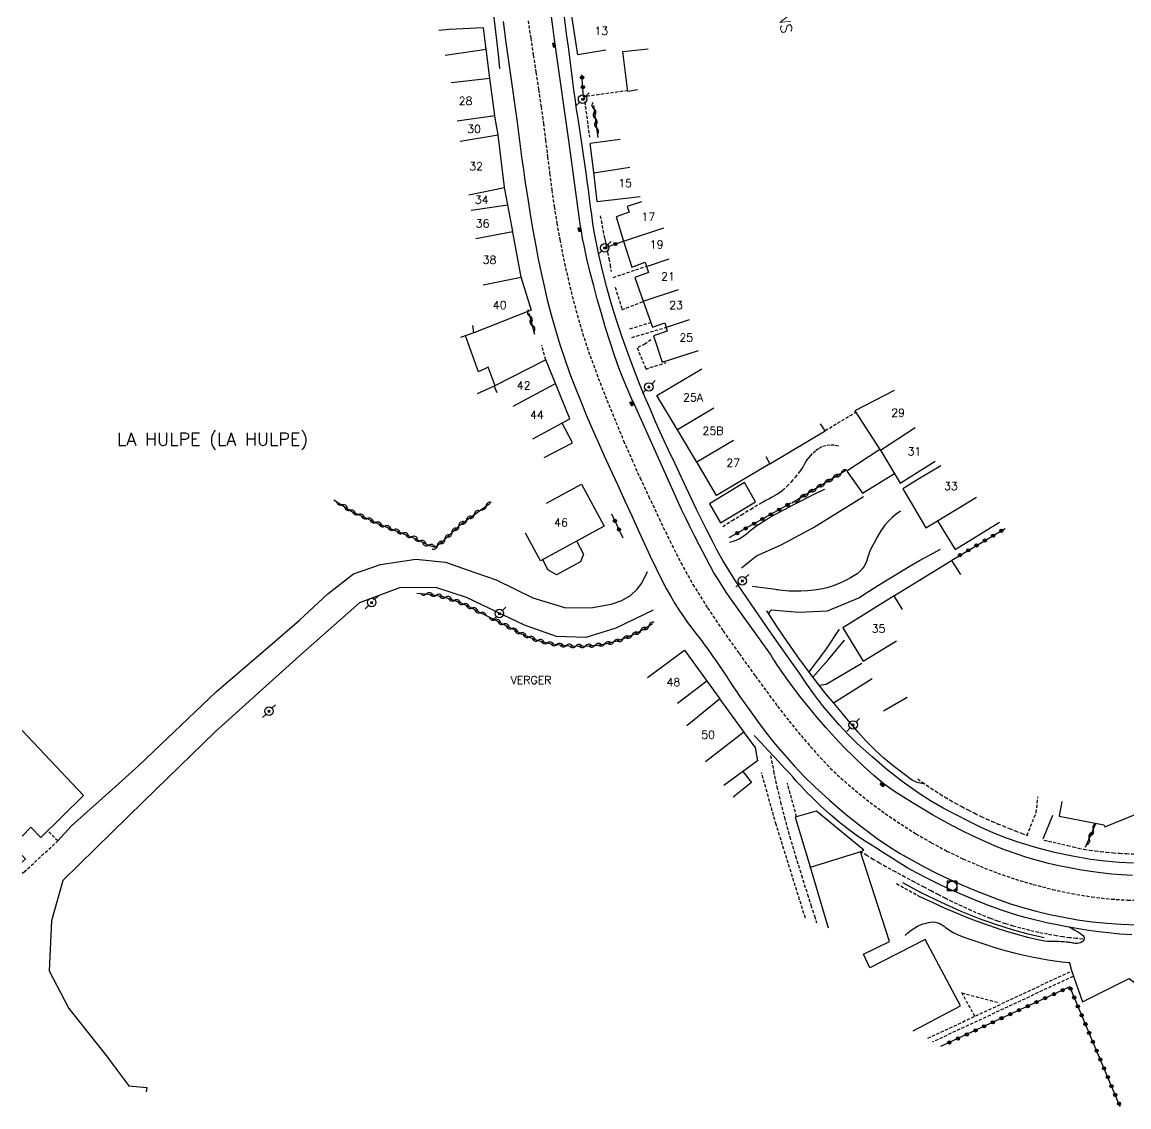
# Model space of a CAD drawing. Header units: millimetres. Extents: x 157999 to 159002, y 156999 to 158001.
# Drawn here: x 158000 to 158172.9, y 157383.3 to 157552.7 of the extents above; entities that cross this region are included whole.
import ezdxf
from ezdxf.enums import TextEntityAlignment as Align

# ---------------------------------------------------------------- set-up
doc = ezdxf.new("R2010")
doc.units = ezdxf.units.MM
doc.linetypes.add('DASHED', pattern=[0.75, 0.5, -0.25])
doc.layers.get('0').update_dxf_attribs({"linetype": 'CONTINUOUS'})
for name, color, linetype in [('W0001', 6, 'DASHED'), ('W0006', 2, 'CONTINUOUS'), ('W0008', 7, 'CONTINUOUS'), ('W0014', 7, 'CONTINUOUS'), ('W0017', 7, 'CONTINUOUS'), ('W0070', 7, 'DASHED'), ('W0101', 7, 'CONTINUOUS'), ('W0104', 1, 'CONTINUOUS'), ('W0112', 1, 'DASHED'), ('W0300', 7, 'CONTINUOUS'), ('W0310', 3, 'CONTINUOUS'), ('W0323', 7, 'CONTINUOUS'), ('W0401', 7, 'CONTINUOUS'), ('W0420', 7, 'CONTINUOUS'), ('W0473', 7, 'CONTINUOUS'), ('W0980', 7, 'CONTINUOUS'), ('W0984', 7, 'CONTINUOUS'), ('W0989', 7, 'CONTINUOUS'), ('W0991', 7, 'CONTINUOUS'), ('W1102', 7, 'CONTINUOUS')]:
    doc.layers.add(name, color=color, linetype=linetype)
doc.styles.get("Standard").update_dxf_attribs({"font": 'romans.shx', "width": 0.85})

# ---------------------------------------------------------------- blocks, each defined once
blk = doc.blocks.new('T473')
for p, q in [((-0.166667, 0.166667), (0.166667, -0.166667)), ((-0.166667, -0.166667), (0.166667, 0.166667)), ((0.500001, 0.500001), (1.000002, 1.000002)), ((-1.000002, -1.000002), (-0.500001, -0.500001))]:
    blk.add_line(p, q)
blk.add_ellipse((0, 0), major_axis=(0.471405, 0.471405), ratio=1, start_param=5.4977871438, end_param=11.780972451)
blk = doc.blocks.new('T401')
for p, q in [((-0.3, 0.3), (0, 0.3)), ((-0.3, -0.25), (-0.3, 0.3)), ((-0.3, 0.15), (0, 0.15)), ((-0.3, 0), (0, 0)), ((0, 0.3), (0, -0.25)), ((-0.3, -0.15), (0, -0.15)), ((-0.3, -0.25), (-0.3, -0.3)), ((-0.3, -0.3), (0, -0.3)), ((0, -0.3), (0, -0.25))]:
    blk.add_line(p, q)
blk = doc.blocks.new('T420')
for p, q in [((0.75, 0.75), (-0.75, 0.75)), ((-0.75, 0.75), (-0.75, -0.75)), ((0.75, 0.75), (0.75, -0.75)), ((0.75, -0.75), (-0.75, -0.75))]:
    blk.add_line(p, q)
blk.add_ellipse((0, 0), major_axis=(-0.53, 0.53), ratio=1, start_param=3.926991, end_param=10.210176)
blk = doc.blocks.new('t310o')
at = {"color": 0, "linetype": 'Continuous'}
for centre, start, end in [((-0.5, 0.38), 216.8699, 323.1304), ((0.5, -0.37), 36.8699, 143.1303)]:
    blk.add_arc(centre, 0.625, start, end, dxfattribs=at)
blk = doc.blocks.new('t323o')
at = {"color": 0, "linetype": 'Continuous'}
for radius in [0.25, 0.15]:
    blk.add_circle((0, 0), radius, dxfattribs=at)

msp = doc.modelspace()

# ---------------------------------------------------------------- linework, layer by layer
at = {"layer": 'W0001'}
msp.add_lwpolyline([(158079.02, 157552.93), (158079.43, 157550.24), (158079.84, 157547.56), (158080.25, 157544.87), (158080.66, 157542.18), (158081.05, 157539.5), (158081.41, 157536.9), (158081.75, 157534.3), (158082.07, 157531.7), (158082.39, 157529.1), (158082.73, 157526.5), (158083.1, 157523.91), (158083.51, 157521.32), (158083.97, 157518.74), (158084.72, 157515.05), (158085.55, 157511.37), (158086.49, 157507.73), (158087.54, 157504.11), (158088.7, 157500.6), (158089.98, 157497.12), (158091.34, 157493.69), (158092.73, 157490.26), (158093.95, 157487.33), (158095.21, 157484.43), (158096.51, 157481.54), (158097.85, 157478.66), (158099.49, 157475.18), (158101.15, 157471.71), (158102.9, 157468.27), (158104.77, 157464.91), (158107.06, 157461.22), (158109.48, 157457.63), (158111.99, 157454.09), (158114.52, 157450.58), (158116.25, 157448.21), (158118, 157445.86), (158119.8, 157443.55), (158121.66, 157441.28), (158123.14, 157439.56), (158124.66, 157437.87), (158126.23, 157436.22), (158127.88, 157434.65), (158130.11, 157432.71), (158132.43, 157430.86), (158134.82, 157429.11), (158137.27, 157427.44), (158139.61, 157425.96), (158142, 157424.56), (158144.45, 157423.25), (158146.95, 157422.05), (158149.63, 157420.88), (158152.36, 157419.82), (158155.13, 157418.87), (158157.93, 157418.04), (158160.95, 157417.27), (158163.99, 157416.61), (158167.06, 157416.1), (158170.15, 157415.75), (158172.66, 157415.61), (158175.17, 157415.61)], dxfattribs=at)
at = {"layer": 'W0006'}
msp.add_lwpolyline([(158173.6, 157421.38), (158171.36, 157421.49), (158169.13, 157421.68), (158166.9, 157421.96), (158164.07, 157422.44), (158161.26, 157423.03), (158158.47, 157423.74), (158155.72, 157424.57), (158153.72, 157425.27), (158151.75, 157426.07), (158149.81, 157426.94), (158147.9, 157427.86), (158145.86, 157428.89), (158143.85, 157429.97), (158141.87, 157431.12), (158139.95, 157432.36), (158137.46, 157434.14), (158135.04, 157436.02), (158132.71, 157438), (158130.44, 157440.06), (158129.01, 157441.47), (158127.64, 157442.94), (158126.31, 157444.46), (158125.03, 157446.01), (158123.77, 157447.65), (158122.57, 157449.33), (158121.4, 157451.03), (158120.22, 157452.72), (158118.47, 157455.19), (158116.72, 157457.65), (158114.99, 157460.13), (158113.29, 157462.63), (158112.3, 157464.11), (158111.32, 157465.61), (158110.36, 157467.12), (158109.44, 157468.65), (158108.58, 157470.2), (158107.75, 157471.77), (158106.95, 157473.35), (158106.16, 157474.94), (158105.35, 157476.59), (158104.55, 157478.25), (158103.77, 157479.92), (158102.99, 157481.58), (158101.98, 157483.72), (158100.97, 157485.87), (158099.98, 157488.02), (158099, 157490.18), (158098.12, 157492.19), (158097.26, 157494.2), (158096.42, 157496.23), (158095.62, 157498.27), (158094.64, 157500.89), (158093.7, 157503.52), (158092.82, 157506.17), (158092, 157508.84), (158091.31, 157511.27), (158090.68, 157513.72), (158090.11, 157516.18), (158089.6, 157518.65), (158089.36, 157519.96), (158089.15, 157521.28), (158088.96, 157522.59), (158088.78, 157523.91), (158088.61, 157525.23), (158088.44, 157526.55), (158088.26, 157527.86), (158088.08, 157529.18), (158087.87, 157530.59), (158087.66, 157532), (158087.45, 157533.42), (158087.24, 157534.83), (158087.03, 157536.24), (158086.82, 157537.65), (158086.61, 157539.07), (158086.41, 157540.48), (158086.18, 157542.15), (158085.96, 157543.82), (158085.74, 157545.5), (158085.53, 157547.17), (158085.31, 157548.84), (158085.1, 157550.52), (158084.88, 157552.19), (158084.66, 157553.86)], dxfattribs=at)
at = {"layer": 'W0008'}
for points in [[(158087.01, 157522.28), (158085.39, 157534.21), (158083.27, 157549.19), (158081.53, 157562.39)], [(158095.31, 157493.58), (158094.58, 157495.28), (158093.88, 157497.01), (158093.22, 157498.74), (158092.59, 157500.49), (158091.84, 157502.72), (158091.13, 157504.95), (158090.47, 157507.2), (158089.83, 157509.46), (158089.27, 157511.54), (158088.73, 157513.63), (158088.22, 157515.73), (158087.76, 157517.84), (158087.54, 157518.94), (158087.34, 157520.05), (158087.17, 157521.17), (158087.01, 157522.28)], [(158102.97, 157476.62), (158095.36, 157493.58)], [(158110.52, 157462.88), (158109.88, 157463.82), (158109.26, 157464.78), (158108.65, 157465.75), (158108.06, 157466.73), (158107.45, 157467.8), (158106.87, 157468.89), (158106.3, 157469.99), (158105.73, 157471.09), (158105.02, 157472.47), (158104.33, 157473.85), (158103.64, 157475.23), (158102.97, 157476.62)], [(158116.88, 157453.99), (158110.52, 157462.88)], [(158173.42, 157419.45), (158171.77, 157419.53), (158170.13, 157419.67), (158168.5, 157419.86), (158166.87, 157420.08), (158165.22, 157420.33), (158163.58, 157420.62), (158161.94, 157420.96), (158160.31, 157421.33), (158158.61, 157421.78), (158156.93, 157422.26), (158155.25, 157422.8), (158153.6, 157423.39), (158151.85, 157424.08), (158150.13, 157424.83), (158148.42, 157425.63), (158146.74, 157426.46), (158145.21, 157427.25), (158143.7, 157428.08), (158142.21, 157428.94), (158140.73, 157429.81), (158139.18, 157430.74), (158137.64, 157431.68), (158136.12, 157432.66), (158134.65, 157433.72), (158133.02, 157435.05), (158131.46, 157436.46), (158129.94, 157437.92), (158128.46, 157439.4), (158127, 157440.94), (158125.57, 157442.52), (158124.18, 157444.12), (158122.83, 157445.76), (158121.64, 157447.25), (158120.48, 157448.76), (158119.35, 157450.3), (158118.25, 157451.85), (158117.89, 157452.38), (158117.55, 157452.91), (158117.21, 157453.45), (158116.88, 157453.99)]]:
    msp.add_lwpolyline(points, dxfattribs=at)
at = {"layer": 'W0014'}
for points in [[(158073.55, 157554.31), (158073.81, 157552.09), (158074.07, 157549.87), (158074.33, 157547.66), (158074.58, 157545.44)], [(158075.13, 157552.82), (158075.56, 157549.54), (158076, 157546.26), (158076.15, 157545.15), (158076.31, 157544.05), (158076.47, 157542.95), (158076.63, 157541.85), (158076.79, 157540.75), (158076.95, 157539.64), (158077.11, 157538.54), (158077.27, 157537.44), (158077.43, 157536.21), (158077.6, 157534.98), (158077.75, 157533.75), (158077.91, 157532.52), (158078.07, 157531.28), (158078.23, 157530.05), (158078.4, 157528.82), (158078.58, 157527.59), (158078.96, 157525.14), (158079.35, 157522.68), (158079.77, 157520.23), (158080.21, 157517.79), (158080.62, 157515.67), (158081.05, 157513.55), (158081.51, 157511.45), (158082.01, 157509.35), (158082.63, 157507), (158083.29, 157504.67), (158083.99, 157502.35), (158084.75, 157500.05), (158085.55, 157497.8), (158086.41, 157495.57), (158087.3, 157493.35), (158088.21, 157491.14), (158089.09, 157489.08), (158090, 157487.03), (158090.93, 157484.99), (158091.86, 157482.94), (158092.97, 157480.49), (158094.08, 157478.04), (158095.21, 157475.59), (158096.34, 157473.15), (158097.23, 157471.22), (158098.11, 157469.29), (158099.01, 157467.37), (158099.97, 157465.47), (158100.61, 157464.28), (158101.27, 157463.1), (158101.96, 157461.94), (158102.68, 157460.79), (158103.3, 157459.87), (158103.94, 157458.97), (158104.6, 157458.08), (158105.26, 157457.2), (158105.93, 157456.33), (158106.6, 157455.45), (158107.26, 157454.56), (158107.9, 157453.66), (158108.45, 157452.87), (158108.99, 157452.07), (158109.53, 157451.26), (158110.06, 157450.45), (158110.59, 157449.64), (158111.12, 157448.84), (158111.67, 157448.04), (158112.22, 157447.24), (158113.53, 157445.39), (158114.86, 157443.55), (158116.22, 157441.74), (158117.64, 157439.96), (158119.1, 157438.24), (158120.6, 157436.56), (158122.16, 157434.91), (158123.77, 157433.33), (158126.11, 157431.18), (158128.52, 157429.1), (158131.01, 157427.12), (158133.56, 157425.22), (158135.34, 157424.02), (158137.16, 157422.89), (158139.02, 157421.81), (158140.9, 157420.78), (158142.82, 157419.8), (158144.77, 157418.86), (158146.75, 157417.98), (158148.74, 157417.14), (158150.6, 157416.4), (158152.48, 157415.69), (158154.37, 157415.03), (158156.29, 157414.44), (158158.4, 157413.87), (158160.53, 157413.36), (158162.68, 157412.91), (158164.84, 157412.54), (158167.13, 157412.23), (158169.43, 157411.99), (158171.73, 157411.83), (158174.04, 157411.74)], [(158139.07, 157434.3), (158137.53, 157435.41), (158136.03, 157436.57), (158134.59, 157437.79), (158133.19, 157439.07), (158131.85, 157440.42), (158130.57, 157441.85), (158129.33, 157443.3), (158128.11, 157444.76), (158126.82, 157446.29), (158125.54, 157447.83), (158124.29, 157449.4), (158123.08, 157450.99), (158121.32, 157453.39), (158119.6, 157455.81), (158117.93, 157458.28), (158116.31, 157460.77)], [(158173.32, 157410.16), (158171.46, 157410.3), (158169.61, 157410.49), (158167.77, 157410.71), (158166.24, 157410.92), (158164.71, 157411.16), (158163.2, 157411.42), (158161.68, 157411.72), (158160, 157412.07), (158158.33, 157412.45), (158156.66, 157412.87), (158155.01, 157413.35), (158152.82, 157414.08), (158150.65, 157414.88), (158148.5, 157415.73), (158146.38, 157416.63), (158144.67, 157417.38), (158142.99, 157418.17), (158141.32, 157419), (158139.67, 157419.86), (158138.36, 157420.61), (158137.06, 157421.38), (158135.78, 157422.18), (158134.51, 157422.99), (158133.16, 157423.84), (158131.82, 157424.69), (158130.49, 157425.57), (158129.2, 157426.51), (158127.66, 157427.73), (158126.17, 157429.02), (158124.72, 157430.34), (158123.29, 157431.7), (158122.68, 157432.3), (158122.09, 157432.92), (158121.5, 157433.55), (158120.92, 157434.19), (158120.35, 157434.83), (158119.78, 157435.47), (158119.2, 157436.11), (158118.62, 157436.74), (158117.56, 157437.88), (158116.49, 157439.03), (158115.43, 157440.17), (158114.36, 157441.32)], [(158140.99, 157433.76), (158140.74, 157433.77), (158140.5, 157433.8), (158140.26, 157433.84), (158140.02, 157433.9), (158139.77, 157433.97), (158139.53, 157434.07), (158139.3, 157434.18), (158139.07, 157434.3)]]:
    msp.add_lwpolyline(points, dxfattribs=at)
at = {"layer": 'W0017'}
for points in [[(158110.52, 157471.52), (158110.9, 157471.6), (158111.27, 157471.72), (158111.63, 157471.86), (158111.99, 157472.03), (158112.39, 157472.26), (158112.78, 157472.53), (158113.15, 157472.81), (158113.52, 157473.1), (158113.87, 157473.4), (158114.24, 157473.7), (158114.61, 157473.98), (158114.99, 157474.24), (158116.32, 157475.07), (158117.68, 157475.85), (158119.06, 157476.59), (158120.44, 157477.33), (158121.65, 157477.97), (158122.88, 157478.59), (158124.11, 157479.2), (158125.35, 157479.79)], [(158112.35, 157467.5), (158114.68, 157469.38), (158118.53, 157471.1), (158123.58, 157473.76), (158131.42, 157478.61)], [(158137.17, 157476.32), (158136.51, 157475.85), (158135.88, 157475.33), (158135.3, 157474.76), (158134.76, 157474.15), (158134.1, 157473.25), (158133.53, 157472.29), (158133.01, 157471.31), (158132.52, 157470.33), (158132.36, 157469.97), (158132.23, 157469.6), (158132.11, 157469.22), (158132, 157468.85), (158131.87, 157468.47), (158131.72, 157468.1), (158131.54, 157467.75), (158131.32, 157467.41), (158130.9, 157466.95), (158130.41, 157466.57), (158129.9, 157466.23), (158129.37, 157465.92), (158128.51, 157465.45), (158127.61, 157465.04), (158126.69, 157464.68), (158125.75, 157464.39), (158124.73, 157464.16), (158123.71, 157464), (158122.67, 157463.91), (158121.64, 157463.85), (158120.68, 157463.83), (158119.73, 157463.86), (158118.78, 157463.93), (158117.83, 157464.05)], [(158130.67, 157462.79), (158132.21, 157463.8), (158133.77, 157464.8), (158135.35, 157465.78), (158136.93, 157466.73), (158138.54, 157467.68), (158140.17, 157468.61), (158141.8, 157469.51), (158143.45, 157470.4)], [(158014, 157432.84), (158018.21, 157436.61), (158030.38, 157448.2), (158038.35, 157455.06), (158043.34, 157459.31), (158047.75, 157463.45), (158051.77, 157466.55), (158055.99, 157468.02), (158061.49, 157468.82), (158066.1, 157468.39), (158069.51, 157467.19)], [(158069.51, 157467.19), (158074.02, 157465.62), (158079.77, 157462.82), (158084.72, 157461.27), (158088.84, 157461.23), (158092.02, 157461.83), (158093.68, 157462.41), (158095.04, 157463.15), (158096.04, 157464.17), (158096.77, 157465.11), (158097.68, 157466.94)], [(158118.07, 157464.03), (158114.06, 157464.55)], [(158071.79, 157461.7), (158069.38, 157462.85), (158064.6, 157464.4), (158058.93, 157464.36), (158052.68, 157462.04), (158043.78, 157454.14), (158030.18, 157441.94), (158018.95, 157431.02), (158014, 157426.15)], [(158117.06, 157460.94), (158121.29, 157460.57), (158125.81, 157460.76), (158130.67, 157462.79)], [(158098.56, 157460.88), (158092.71, 157458.09), (158088.02, 157456.6), (158083.44, 157456.74), (158078.45, 157458.53), (158071.79, 157461.7)], [(158116.68, 157460.23), (158116.73, 157460.6), (158117.06, 157460.94)], [(158127.62, 157457.9), (158125.47, 157454.7), (158122.88, 157451.27)], [(158123.49, 157450.4), (158125.94, 157453.19), (158128.44, 157456.17)], [(158131.14, 157452.57), (158125.59, 157449.29), (158124.47, 157449.11)], [(158126.71, 157446.41), (158132.78, 157450.23)], [(158005.56, 157424.83), (158007.71, 157427.2), (158014, 157432.84)], [(158159.47, 157425.16), (158160.98, 157428.88)], [(158014, 157426.15), (158006.36, 157418.65), (158004.59, 157412.34), (158004.24, 157404.55), (158007.29, 157398.69), (158013.33, 157391.05), (158014, 157390.16)], [(158163.54, 157411.37), (158163.99, 157411.16), (158164.44, 157410.92), (158164.86, 157410.67), (158165.28, 157410.39), (158165.43, 157410.29), (158165.58, 157410.18), (158165.73, 157410.05), (158165.83, 157409.89), (158165.87, 157409.76), (158165.88, 157409.63), (158165.86, 157409.5), (158165.81, 157409.38), (158165.74, 157409.26), (158165.65, 157409.15), (158165.54, 157409.06), (158165.42, 157408.99), (158165.24, 157408.91), (158165.05, 157408.87), (158164.86, 157408.84), (158164.67, 157408.83), (158164.47, 157408.84), (158164.28, 157408.85), (158164.08, 157408.88), (158163.89, 157408.92), (158163.7, 157408.96), (158163.5, 157408.99), (158163.31, 157409.03), (158163.12, 157409.05), (158162.69, 157409.08), (158162.27, 157409.1), (158161.85, 157409.11), (158161.42, 157409.11), (158161, 157409.12), (158160.57, 157409.13), (158160.15, 157409.16), (158159.73, 157409.21), (158158.39, 157409.45), (158157.07, 157409.76), (158155.76, 157410.12), (158154.46, 157410.49), (158152.78, 157411.01), (158151.12, 157411.57), (158149.47, 157412.17), (158147.83, 157412.8), (158145.94, 157413.56), (158144.05, 157414.36), (158142.19, 157415.2), (158140.34, 157416.07)], [(158137.9, 157410.07), (158138.26, 157410.42), (158138.63, 157410.73), (158139.03, 157411.03), (158139.45, 157411.29), (158139.86, 157411.52), (158140.29, 157411.72), (158140.73, 157411.89), (158141.18, 157412.02), (158141.54, 157412.1), (158141.9, 157412.16), (158142.27, 157412.18), (158142.64, 157412.16), (158142.88, 157412.1), (158143.1, 157412.02), (158143.31, 157411.92), (158143.52, 157411.81), (158143.77, 157411.67), (158144.01, 157411.51), (158144.24, 157411.34), (158144.47, 157411.17), (158144.7, 157411), (158144.93, 157410.83), (158145.18, 157410.68), (158145.43, 157410.53), (158146.32, 157410.12), (158147.24, 157409.77), (158148.17, 157409.45), (158149.09, 157409.14), (158150.2, 157408.75), (158151.3, 157408.38), (158152.42, 157408.03), (158153.54, 157407.71), (158154.92, 157407.35), (158156.31, 157407.03), (158157.71, 157406.74), (158159.11, 157406.47), (158160.19, 157406.28), (158161.28, 157406.12), (158162.37, 157405.97), (158163.47, 157405.84), (158163.51, 157405.84), (158163.56, 157405.83), (158163.6, 157405.83), (158163.65, 157405.83)], [(158163.58, 157405.78), (158163.88, 157404.62), (158165.59, 157399.72), (158172.91, 157403.38), (158177.02, 157400.23), (158180.39, 157404.77)], [(158014, 157390.16), (158016.67, 157386.6)], [(158016.62, 157386.57), (158016.67, 157386.6), (158019.49, 157386.34), (158019.38, 157385.65)]]:
    msp.add_lwpolyline(points, dxfattribs=at)
at = {"layer": 'W0070'}
for points in [[(158109.42, 157473.96), (158110.88, 157474.87), (158112.35, 157475.77), (158113.82, 157476.66), (158115.29, 157477.55), (158115.72, 157477.8), (158116.16, 157478.04), (158116.61, 157478.28), (158117.05, 157478.51), (158117.49, 157478.76), (158117.92, 157479.01), (158118.34, 157479.29), (158118.75, 157479.59), (158119.47, 157480.22), (158120.14, 157480.91), (158120.78, 157481.63), (158121.38, 157482.37), (158121.61, 157482.69), (158121.83, 157483.02), (158122.03, 157483.36), (158122.22, 157483.7), (158122.42, 157484.04), (158122.63, 157484.37), (158122.86, 157484.69), (158123.12, 157484.99), (158123.53, 157485.43), (158123.98, 157485.84), (158124.48, 157486.2), (158125.04, 157486.47), (158125.69, 157486.64), (158126.35, 157486.7), (158127.01, 157486.66), (158127.66, 157486.52)], [(158116.89, 157438.13), (158117.37, 157435.72), (158117.89, 157433.31), (158118.45, 157430.91), (158119.06, 157428.52), (158119.89, 157425.49), (158120.79, 157422.48), (158121.72, 157419.49), (158122.66, 157416.49), (158123.19, 157414.8), (158123.74, 157413.12), (158124.09, 157412.04)], [(158164.13, 157403.69), (158142.2, 157393.44)]]:
    msp.add_lwpolyline(points, dxfattribs=at)
at = {"layer": 'W0101'}
for points in [[(158086.77, 157547.62), (158085.83, 157554.02)], [(158091.19, 157548.33), (158086.77, 157547.62)], [(158067, 157543.3), (158073.04, 157543.95)], [(158073.81, 157538.1), (158073.04, 157543.95)], [(158074.33, 157535.12), (158073.83, 157538), (158073.81, 157538.1)], [(158075.35, 157526.89), (158075.34, 157526.94), (158074.34, 157535.05), (158074.33, 157535.12)], [(158089.79, 157524.67), (158089.27, 157529.27)], [(158089.28, 157529.19), (158094.9, 157530.05)], [(158075.86, 157524.15), (158075.35, 157526.89)], [(158089.79, 157524.67), (158096.51, 157525.5)], [(158076.63, 157520.01), (158075.86, 157524.15)], [(158096.74, 157524.62), (158094.51, 157523.92), (158094.83, 157523.04), (158092.78, 157522.3), (158093.94, 157518.52)], [(158077.95, 157512.88), (158076.65, 157519.92), (158076.63, 157520.01)], [(158093.94, 157518.52), (158095.21, 157514.44), (158097.3, 157515.22), (158097.53, 157514.54)], [(158097.53, 157514.54), (158097.84, 157513.62), (158095.72, 157512.85), (158097.01, 157509.15)], [(158079.57, 157507.68), (158077.98, 157512.7), (158077.95, 157512.88)], [(158097.01, 157509.15), (158098.43, 157505.08), (158100.37, 157505.74), (158100.58, 157505.01)], [(158079.52, 157507.7), (158070.55, 157504.16), (158070.37, 157505.32)], [(158100.58, 157505.01), (158100.74, 157504.43), (158098.59, 157503.73), (158099.99, 157499.61), (158105.63, 157501.43)], [(158081.77, 157499.98), (158073.74, 157495.84), (158074.12, 157494.87)], [(158083.28, 157496.29), (158081.77, 157499.98)], [(158102.38, 157489.03), (158099.15, 157494.42), (158106.15, 157498.54)], [(158085.55, 157490.73), (158083.28, 157496.29)], [(158136.21, 157495.19), (158130.07, 157491.99)], [(158079.79, 157487.63), (158085.55, 157490.73)], [(158130.07, 157491.99), (158134.09, 157485.79)], [(158105.39, 157483.98), (158102.38, 157489.03)], [(158134.09, 157485.79), (158134.12, 157485.75), (158137.16, 157480.73), (158142.59, 157484.13)], [(158108.44, 157478.77), (158105.42, 157483.93), (158105.39, 157483.98)], [(158116.15, 157484.86), (158116.77, 157483.74), (158108.44, 157478.77)], [(158143.48, 157483.43), (158139.63, 157481.15), (158137.54, 157479.85), (158138.84, 157477.64), (158141.13, 157473.71), (158142.98, 157474.82)], [(158081.9, 157477.56), (158087.37, 157480.54), (158090.92, 157474.02), (158080.98, 157468.6), (158078.63, 157472.91)], [(158142.98, 157474.82), (158149.06, 157478.52)], [(158137.5, 157460.98), (158136.22, 157463.1), (158128.16, 157458.12), (158131.36, 157452.89)], [(158131.36, 157452.89), (158136.54, 157456.11)], [(158097.66, 157450.36), (158103.45, 157454.65)], [(158103.45, 157454.65), (158106.99, 157449.76)], [(158106.96, 157449.8), (158102.37, 157446.29)], [(158103.82, 157442.86), (158108.92, 157447.03), (158112.74, 157441.82), (158106.72, 157437.18)], [(158000, 157442.07), (158009.57, 157431.95)], [(158009.57, 157431.95), (158002.9, 157425.38), (158001.4, 157426.95), (158001.36, 157426.97), (158000, 157425.59)], [(158162.38, 157431), (158161.95, 157428.71), (158168.97, 157427.33), (158169.12, 157427.02), (158173.56, 157428.88), (158175.77, 157429.74), (158179.81, 157431.24)], [(158131.41, 157407.14), (158135.48, 157409.12), (158130.95, 157423.14), (158130.95, 157423.14), (158123.08, 157420.7), (158123.07, 157420.77), (158125.87, 157411.27)], [(158000, 157422.55), (158000.51, 157422.02), (158000, 157421.52)], [(158139.16, 157395.19), (158146.54, 157399.1), (158141.03, 157409.45), (158132.41, 157405.01), (158131.41, 157407.14)]]:
    msp.add_lwpolyline(points, dxfattribs=at)
at = {"layer": 'W0104'}
for points in [[(158072.45, 157548.49), (158072.05, 157551.82), (158066.68, 157551.55), (158065.08, 157551.42)], [(158066.08, 157547.54), (158072.5, 157548.49)], [(158073.04, 157543.95), (158073.03, 157543.98), (158072.5, 157548.49), (158072.38, 157548.67)], [(158094.62, 157541.88), (158093.84, 157548.1), (158097.8, 157548.55)], [(158096.13, 157542.13), (158094.62, 157541.88)], [(158093.41, 157534.4), (158088.73, 157533.73)], [(158089.27, 157529.27), (158088.73, 157533.73)], [(158070.55, 157504.16), (158068.47, 157503.46)], [(158073.88, 157495.91), (158072.81, 157498.8), (158071.26, 157498.11), (158069.27, 157503.73)], [(158073.74, 157495.84), (158071.08, 157494.66)], [(158081.54, 157484.74), (158085.98, 157487), (158084.35, 157490.08)], [(158116.77, 157483.74), (158125.41, 157488.89), (158124.72, 157489.97)], [(158133.98, 157485.95), (158128.8, 157482.58), (158131.26, 157479.13), (158136.25, 157482.23)], [(158142.98, 157474.82), (158145.74, 157470.36), (158152.64, 157474.6)], [(158086.58, 157471.68), (158087.68, 157469.6), (158087.21, 157468.42), (158083.48, 157466.37), (158082.11, 157467.17), (158081.31, 157468.78)], [(158136.26, 157463.17), (158145.17, 157468.65), (158146.57, 157466.46)], [(158106.99, 157449.76), (158108.97, 157447.04), (158108.92, 157447.03)], [(158112.74, 157441.82), (158112.7, 157441.79)], [(158112.7, 157441.79), (158114.47, 157439.44)], [(158114.47, 157439.44), (158114.88, 157437.34)], [(158114.88, 157437.34), (158109.62, 157433.48)], [(158112.59, 157435.66), (158113.9, 157433.96), (158111.06, 157431.65)], [(158124.03, 157429.48), (158120.75, 157428.54), (158123.07, 157420.77)], [(158131.46, 157423.38), (158124.08, 157429.48)], [(158130.95, 157423.14), (158131.46, 157423.38)]]:
    msp.add_lwpolyline(points, dxfattribs=at)
msp.add_lwpolyline([(158109.08, 157474.53), (158114.56, 157477.82), (158112.82, 157480.83), (158107.38, 157477.47)], close=True, dxfattribs=at)
at = {"layer": 'W0112'}
for points in [[(158094.61, 157542.01), (158087.66, 157541.04)], [(158087.76, 157541.05), (158088.62, 157534.72)], [(158090.29, 157522.47), (158090.43, 157521.71), (158090.57, 157520.95), (158090.72, 157520.2), (158090.87, 157519.44), (158090.91, 157519.23), (158090.96, 157519.02), (158091, 157518.81), (158091.05, 157518.6), (158091.1, 157518.39), (158091.14, 157518.18), (158091.19, 157517.97), (158091.23, 157517.76), (158091.43, 157516.76), (158091.63, 157515.76), (158091.82, 157514.75), (158092.01, 157513.75)], [(158092.32, 157512.82), (158097.51, 157514.6)], [(158092.64, 157511.32), (158093.71, 157507.76)], [(158093.67, 157507.78), (158097.02, 157509.1)], [(158094.93, 157504.81), (158098.17, 157505.82)], [(158095.23, 157503.47), (158100.57, 157505.04)], [(158098.21, 157503.11), (158097.28, 157502.41), (158096.05, 157501.86)], [(158081.77, 157499.98), (158081.16, 157502.25)], [(158096.05, 157501.86), (158097.45, 157498.51)], [(158097.4, 157498.53), (158100.57, 157499.54)], [(158125.43, 157488.94), (158130.21, 157491.78)], [(158122.33, 157412.8), (158117.77, 157427.39), (158115.49, 157435.48)], [(158120.97, 157428.6), (158119.52, 157433.86)], [(158139.88, 157434.53), (158140.56, 157434.04), (158141.24, 157433.57), (158141.93, 157433.1), (158142.63, 157432.64), (158143.39, 157432.16), (158144.17, 157431.68), (158144.95, 157431.21), (158145.74, 157430.76), (158146.75, 157430.2), (158147.76, 157429.67), (158148.78, 157429.15), (158149.81, 157428.64), (158150.65, 157428.26), (158151.5, 157427.89), (158152.35, 157427.53), (158153.2, 157427.18), (158154.16, 157426.79), (158155.11, 157426.41), (158156.07, 157426.04), (158157.04, 157425.68)], [(158156.95, 157425.71), (158158.38, 157429.26), (158158.67, 157431.73)], [(158000.29, 157419.97), (158005.56, 157424.83), (158003.99, 157426.45)], [(158159.65, 157424.96), (158160.33, 157424.8), (158161.02, 157424.64), (158161.71, 157424.49), (158162.39, 157424.33), (158163.26, 157424.13), (158164.13, 157423.92), (158164.99, 157423.72), (158165.87, 157423.55), (158166.73, 157423.4), (158167.6, 157423.28), (158168.47, 157423.17), (158169.34, 157423.08), (158170.39, 157422.99), (158171.43, 157422.91), (158172.48, 157422.86), (158173.52, 157422.81), (158174.8, 157422.77), (158176.08, 157422.74), (158177.36, 157422.73), (158178.64, 157422.73)], [(158165.66, 157409.52), (158164.63, 157409.6), (158163.61, 157409.72), (158162.58, 157409.85), (158161.56, 157410.01), (158160.16, 157410.26), (158158.77, 157410.54), (158157.38, 157410.86), (158156, 157411.21), (158154.79, 157411.55), (158153.59, 157411.91), (158152.4, 157412.31), (158151.22, 157412.74), (158149.72, 157413.33), (158148.24, 157413.97), (158146.77, 157414.64), (158145.31, 157415.33), (158144.19, 157415.88), (158143.08, 157416.45), (158141.98, 157417.04), (158140.87, 157417.62), (158139.37, 157418.41), (158137.88, 157419.19), (158136.39, 157419.99), (158134.91, 157420.81), (158133.91, 157421.38), (158132.92, 157421.96), (158131.93, 157422.54), (158130.95, 157423.14)], [(158000, 157419.82), (158000.29, 157419.97)], [(158140.29, 157416.07), (158136.38, 157418.22)], [(158163.6, 157404.36), (158141.34, 157393.93)], [(158148.81, 157397.43), (158146.78, 157401.1), (158152.43, 157399.62)]]:
    msp.add_lwpolyline(points, dxfattribs=at)
at = {"layer": 'W0300'}
for points in [[(158138.25, 157447.25), (158134.56, 157445.1)], [(158159.64, 157409.73), (158157.14, 157410.3), (158154.67, 157410.97), (158152.22, 157411.73), (158149.8, 157412.59), (158146.66, 157413.84), (158143.57, 157415.21), (158140.53, 157416.7), (158137.56, 157418.3)]]:
    msp.add_lwpolyline(points, dxfattribs=at)
at = {"layer": 'W0310'}
for points in [[(158089.23, 157539.67), (158089.91, 157534.71)], [(158080.09, 157503.9), (158079.2, 157507.23)], [(158128.67, 157482.71), (158120.22, 157477.61)], [(158048.68, 157478.13), (158051.49, 157476.29), (158056.03, 157474.22), (158061.04, 157472.25), (158063.47, 157471.04), (158064.46, 157470.71), (158065.61, 157471.55), (158068.4, 157474.19), (158071.29, 157476.3)], [(158071.25, 157476.27), (158071.29, 157476.3), (158073.09, 157477.56)], [(158067.11, 157472.97), (158068.04, 157473.85)], [(158061.66, 157463.51), (158062.93, 157463.44), (158064.2, 157463.29), (158065.44, 157463.05), (158066.67, 157462.72), (158068.42, 157462.07), (158070.09, 157461.27), (158071.74, 157460.41), (158072.48, 157460.04)], [(158072.48, 157460.04), (158073.39, 157459.59), (158074.33, 157459.13), (158075.25, 157458.65), (158076.17, 157458.16), (158077.09, 157457.68), (158078.02, 157457.2), (158078.97, 157456.76), (158079.95, 157456.37), (158080.94, 157456.04), (158082.41, 157455.68), (158083.91, 157455.44), (158085.41, 157455.3), (158086.92, 157455.26), (158088.39, 157455.3), (158089.85, 157455.42), (158091.3, 157455.66), (158092.73, 157456.01), (158094.24, 157456.53), (158095.7, 157457.16), (158097.1, 157457.91), (158098.45, 157458.77)], [(158166.08, 157423.85), (158167.72, 157427.58)]]:
    msp.add_lwpolyline(points, dxfattribs=at)
at = {"layer": 'W0323'}
for points in [[(158087.7, 157541.06), (158087.42, 157544.48)], [(158091.26, 157517.57), (158093.95, 157518.5)], [(158120.06, 157477.6), (158110.39, 157472.17)], [(158093.88, 157472.12), (158092.08, 157475.86)], [(158145.2, 157468.7), (158153.53, 157473.63)], [(158171.52, 157383.31), (158163.62, 157402.03), (158154.01, 157397.64), (158143.46, 157392.72)]]:
    msp.add_lwpolyline(points, dxfattribs=at)
at = {"layer": 'W1102'}
for points in [[(158067.94, 157537.28), (158073.81, 157538.1)], [(158068.43, 157534.12), (158074.33, 157535.12)], [(158069.75, 157525.76), (158075.35, 157526.89)], [(158070.14, 157523.34), (158075.86, 157524.15)], [(158070.85, 157518.9), (158076.63, 157520.01)], [(158093.94, 157518.52), (158100.2, 157520.6)], [(158097.53, 157514.54), (158101.08, 157515.72)], [(158072, 157511.69), (158077.95, 157512.88)], [(158097.01, 157509.15), (158102.54, 157510.93)], [(158104.19, 157506.21), (158100.58, 157505.01)], [(158076.69, 157492.72), (158083.28, 157496.29)], [(158108.05, 157492.4), (158102.38, 157489.03)], [(158139.5, 157489.35), (158134.09, 157485.79)], [(158111.12, 157487.39), (158105.39, 157483.98)]]:
    msp.add_lwpolyline(points, dxfattribs=at)

# ---------------------------------------------------------------- block references
at = {"layer": 'W0310'}
for p, rotation in [((158089.3, 157539.17), 277.7316364906824), ((158089.5, 157537.69), 277.7316364906824), ((158089.71, 157536.2), 277.7316364906824), ((158079.31, 157506.79), 104.9902127591095), ((158079.7, 157505.34), 104.9902127591095), ((158126.64, 157481.49), 211.1698161811965), ((158127.92, 157482.26), 211.1698161811965), ((158124.07, 157479.93), 211.1698161811965), ((158125.36, 157480.71), 211.1698161811965), ((158121.51, 157478.38), 211.1698161811965), ((158122.79, 157479.16), 211.1698161811965), ((158049.94, 157477.31), 326.7072878505434), ((158051.19, 157476.48), 326.7072878505434), ((158072.48, 157477.13), 34.87468092748759), ((158052.53, 157475.81), 335.500896456184), ((158053.9, 157475.19), 335.500896456184), ((158055.26, 157474.57), 335.500896456184), ((158068.22, 157474.02), 43.50199875126302), ((158069.41, 157474.93), 36.16764503596983), ((158070.62, 157475.81), 36.16764503596983), ((158056.64, 157473.98), 338.528895994802), ((158058.04, 157473.43), 338.528895994802), ((158059.43, 157472.88), 338.528895994802), ((158067.13, 157472.99), 43.50199875126302), ((158060.83, 157472.33), 338.528895994802), ((158062.18, 157471.68), 333.4821446765255), ((158063.52, 157471.02), 341.9112450273487), ((158064.88, 157471.01), 35.94455470261159), ((158066.04, 157471.95), 43.50199875126302), ((158063.16, 157463.41), 353.0717360533423), ((158064.64, 157463.2), 349.0629358111441), ((158066.11, 157462.87), 345.0541356392215), ((158067.53, 157462.4), 339.7180900672454), ((158068.92, 157461.83), 334.4137921004705), ((158070.27, 157461.18), 332.3673844287941), ((158071.6, 157460.48), 332.3673844287941), ((158073.83, 157459.38), 334.0298257995212), ((158075.17, 157458.7), 332.5511412254095), ((158076.49, 157457.99), 332.0894941264447), ((158077.82, 157457.3), 333.1963780658879), ((158095.26, 157456.97), 23.45991042999961), ((158096.6, 157457.64), 28.04792266643968), ((158097.89, 157458.41), 32.63593435338871), ((158079.19, 157456.68), 338.0533418491949), ((158080.59, 157456.16), 341.699544998875), ((158082.04, 157455.77), 346.1377091830703), ((158083.52, 157455.5), 350.791515865632), ((158090.98, 157455.61), 9.110945102134735), ((158092.44, 157455.94), 13.98932809616116), ((158093.87, 157456.4), 18.8718976456319), ((158085.01, 157455.34), 354.8616393202792), ((158086.5, 157455.27), 358.3456071967336), ((158088, 157455.29), 1.528297731007398), ((158089.5, 157455.39), 4.955974535666868), ((158167.29, 157426.59), 66.23713714341395), ((158166.68, 157425.22), 66.23713714341395)]:
    msp.add_blockref('t310o', p, dxfattribs=dict(at, rotation=rotation))
at = {"layer": 'W0323'}
for p, rotation in [((158087.46, 157544.05), 94.69000034232019), ((158087.58, 157542.56), 94.69000034232019), ((158092.68, 157518.06), 19.11617557282656), ((158118.24, 157476.58), 209.2699271628449), ((158119.55, 157477.31), 209.2699271628449), ((158092.58, 157474.83), 115.6310308455181), ((158115.62, 157475.11), 209.2699271628449), ((158116.93, 157475.84), 209.2699271628449), ((158093.23, 157473.47), 115.6310308455181), ((158111.7, 157472.91), 209.2699271628449), ((158113.01, 157473.64), 209.2699271628449), ((158114.32, 157474.38), 209.2699271628449), ((158152.94, 157473.28), 30.59671659980975), ((158150.36, 157471.75), 30.59671659980975), ((158151.65, 157472.52), 30.59671659980975), ((158146.49, 157469.46), 30.59671659980975), ((158147.78, 157470.23), 30.59671659980975), ((158149.07, 157470.99), 30.59671659980975), ((158159.79, 157400.28), 204.5816793622984), ((158161.16, 157400.91), 204.5816793622984), ((158162.52, 157401.53), 204.5816793622984), ((158163.73, 157401.76), 112.8795551749054), ((158164.32, 157400.38), 112.8795551749054), ((158157.07, 157399.03), 204.5816793622984), ((158158.43, 157399.66), 204.5816793622984), ((158164.9, 157399), 112.8795551749054), ((158152.98, 157397.15), 205.0030299384757), ((158154.34, 157397.79), 204.5816793622984), ((158155.7, 157398.41), 204.5816793622984), ((158165.48, 157397.62), 112.8795551749054), ((158148.9, 157395.25), 205.0030299384757), ((158150.26, 157395.89), 205.0030299384757), ((158151.62, 157396.52), 205.0030299384757), ((158166.07, 157396.24), 112.8795551749054), ((158144.82, 157393.35), 205.0030299384757), ((158146.18, 157393.98), 205.0030299384757), ((158147.54, 157394.62), 205.0030299384757), ((158166.65, 157394.85), 112.8795551749054), ((158167.23, 157393.47), 112.8795551749054), ((158167.82, 157392.09), 112.8795551749054), ((158168.4, 157390.71), 112.8795551749054), ((158168.98, 157389.33), 112.8795551749054), ((158169.57, 157387.95), 112.8795551749054), ((158170.15, 157386.56), 112.8795551749054), ((158170.73, 157385.18), 112.8795551749054), ((158171.32, 157383.8), 112.8795551749054)]:
    msp.add_blockref('t323o', p, dxfattribs=dict(at, rotation=rotation))
at = {"layer": 'W0401'}
for p, rotation in [((158083.23, 157549.15), 8.06584233522543), ((158087.21, 157520.35), 9.239241513876939), ((158095.33, 157493.18), 24.17189285097906), ((158134.43, 157433.72), 52.0441190046169)]:
    msp.add_blockref('T401', p, dxfattribs=dict(at, rotation=rotation))
at = {"layer": 'W0420'}
msp.add_blockref('T420', (158145.22, 157417.8), dxfattribs=at)
at = {"layer": 'W0473'}
for p in [(158087.54, 157540.67), (158090.99, 157517.46), (158097.88, 157495.73), (158112.48, 157465.47), (158054.59, 157462.08), (158074.53, 157460.35), (158038.56, 157445.1), (158129.79, 157442.95)]:
    msp.add_blockref('T473', p, dxfattribs=at)

# ---------------------------------------------------------------- texts
at = {"layer": 'W0980'}
msp.add_text('LA HULPE (LA HULPE)', height=2, dxfattribs=at).set_placement((158029.74, 157487.44), align=Align.MIDDLE)
at = {"layer": 'W0984'}
msp.add_text('VERGER', height=1.25, dxfattribs=at).set_placement((158079.48, 157449.97), align=Align.MIDDLE_CENTER)
at = {"layer": 'W0989'}
msp.add_text('RUE PIERRE BROODCOORENS', height=1.75, rotation=277.7769, dxfattribs=at).set_placement((158113.95, 157584.81))
at = {"layer": 'W0991'}
for s, p in [('13', (158090.45, 157551.34)), ('28', (158069.26, 157540.4)), ('30', (158070.59, 157536.02)), ('32', (158070.9, 157530.2)), ('15', (158094.18, 157527.57)), ('34', (158071.78, 157524.98)), ('36', (158071.92, 157521.26)), ('17', (158097.8, 157522.32)), ('19', (158099.1, 157517.98)), ('38', (158073, 157515.59)), ('21', (158100.88, 157513)), ('40', (158074.59, 157508.52)), ('23', (158102.14, 157508.51)), ('25', (158103.72, 157503.44)), ('42', (158078.34, 157495.97)), ('25A', (158104.8, 157494.11)), ('29', (158136.82, 157491.7)), ('44', (158080.4, 157491.39)), ('25B', (158107.9, 157488.9)), ('31', (158139.37, 157485.68)), ('27', (158111.06, 157483.89)), ('33', (158145.06, 157480.26)), ('46', (158084.17, 157474.57)), ('35', (158133.77, 157458)), ('48', (158101.73, 157449.65)), ('50', (158107.14, 157441.42))]:
    msp.add_text(s, height=1.25, dxfattribs=at).set_placement(p, align=Align.MIDDLE_CENTER)

doc.saveas('drawing.dxf')
